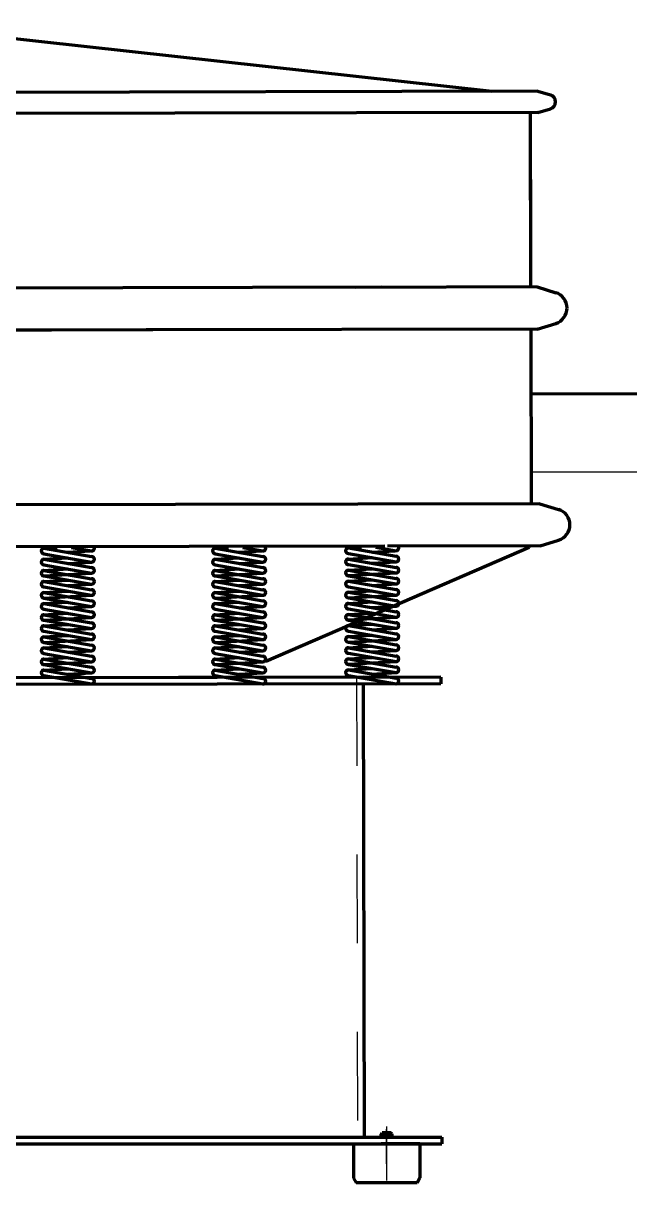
# Model space of a CAD drawing. Header units: millimetres. Extents: x 9671 to 25689, y -17516 to -2951.
# Drawn here: x 24021.75 to 24038.17, y -4271.27 to -4239.88 of the extents above; entities that cross this region are included whole.
import ezdxf

# ---------------------------------------------------------------- set-up
doc = ezdxf.new("R2010")
doc.units = ezdxf.units.MM
doc.linetypes.add('EB_DASH', pattern=[6, 3, -3])
doc.linetypes.add('EB_DASHDOT', pattern=[39, 30, -3, 3, -3])
doc.layers.add('01', color=7, linetype='Continuous')
for name, color, linetype, lineweight in [('CAXA0', 7, 'Continuous', 70), ('CAXA1', 1, 'EB_DASHDOT', 25), ('CAXA2', 6, 'EB_DASH', 25), ('CAXA3', 7, 'Continuous', 25), ('CAXA5', 4, 'Continuous', 25)]:
    doc.layers.add(name, color=color, linetype=linetype, lineweight=lineweight)

msp = doc.modelspace()

# ---------------------------------------------------------------- linework, layer by layer
at = {"layer": '01', "color": 2, "ltscale": 0.8}
msp.add_line((24035.5, -4252.018), (24039.88, -4252.018), dxfattribs=at)
at = {"layer": 'CAXA0', "color": 2, "ltscale": 0.8}
for p, q in [((24034.445, -4241.725), (24017.717, -4239.878)), ((24035.683, -4241.722), (24016.94, -4241.758)), ((24035.683, -4241.722), (24036.022, -4241.819)), ((24035.684, -4242.292), (24016.941, -4242.328)), ((24035.495, -4247.02), (24035.486, -4242.329)), ((24035.684, -4242.292), (24036.022, -4242.194)), ((24035.495, -4246.209), (24035.491, -4244.109)), ((24031.457, -4247.027), (24016.176, -4247.057)), ((24035.662, -4247.019), (24030.745, -4247.029)), ((24035.662, -4247.019), (24036.165, -4247.173)), ((24035.664, -4248.159), (24036.166, -4248.004)), ((24035.664, -4248.159), (24036.166, -4248.004)), ((24025.262, -4248.179), (24016.178, -4248.197)), ((24022.514, -4248.184), (24016.178, -4248.197)), ((24022.506, -4248.184), (24016.178, -4248.197)), ((24035.664, -4248.159), (24025.081, -4248.18)), ((24035.507, -4252.887), (24035.497, -4248.16)), ((24045.276, -4249.902), (24035.496, -4249.918)), ((24035.74, -4252.886), (24011.786, -4252.928)), ((24035.74, -4252.886), (24036.243, -4253.04)), ((24031.541, -4254.034), (24011.786, -4254.068)), ((24022.313, -4254.089), (24022.671, -4254.068)), ((24022.313, -4254.089), (24023.603, -4254.314)), ((24023.054, -4254.068), (24023.603, -4254.164)), ((24026.951, -4254.089), (24027.309, -4254.068)), ((24026.951, -4254.089), (24028.241, -4254.314)), ((24027.692, -4254.068), (24028.241, -4254.164)), ((24035.449, -4254.071), (24030.256, -4256.316)), ((24030.554, -4254.083), (24030.912, -4254.062)), ((24030.554, -4254.083), (24031.844, -4254.308)), ((24031.294, -4254.062), (24031.844, -4254.158)), ((24035.742, -4254.026), (24031.613, -4254.034)), ((24035.449, -4254.027), (24035.449, -4254.071)), ((24035.742, -4254.026), (24036.245, -4253.871)), ((24035.742, -4254.026), (24036.245, -4253.871)), ((24022.313, -4254.239), (24023.603, -4254.464)), ((24022.313, -4254.389), (24022.958, -4254.351)), ((24022.313, -4254.389), (24023.603, -4254.614)), ((24022.954, -4254.2), (24023.57, -4254.164)), ((24026.951, -4254.239), (24028.241, -4254.464)), ((24026.951, -4254.389), (24027.596, -4254.351)), ((24026.951, -4254.389), (24028.241, -4254.614)), ((24027.592, -4254.2), (24028.208, -4254.164)), ((24030.554, -4254.233), (24031.844, -4254.458)), ((24030.554, -4254.383), (24031.199, -4254.345)), ((24030.554, -4254.383), (24031.844, -4254.608)), ((24031.194, -4254.194), (24031.811, -4254.158)), ((24022.313, -4254.539), (24023.603, -4254.764)), ((24022.313, -4254.689), (24022.958, -4254.651)), ((24022.313, -4254.689), (24023.603, -4254.914)), ((24022.96, -4254.501), (24023.603, -4254.464)), ((24026.951, -4254.539), (24028.241, -4254.764)), ((24026.951, -4254.689), (24027.596, -4254.651)), ((24026.951, -4254.689), (24028.241, -4254.914)), ((24027.598, -4254.501), (24028.241, -4254.464)), ((24030.554, -4254.533), (24031.844, -4254.758)), ((24030.554, -4254.683), (24031.199, -4254.645)), ((24030.554, -4254.683), (24031.844, -4254.908)), ((24031.201, -4254.495), (24031.844, -4254.458)), ((24022.313, -4254.839), (24023.603, -4255.064)), ((24022.313, -4254.989), (24022.958, -4254.951)), ((24022.313, -4254.989), (24023.603, -4255.214)), ((24022.317, -4254.839), (24023.603, -4254.764)), ((24026.951, -4254.839), (24028.241, -4255.064)), ((24026.951, -4254.989), (24027.596, -4254.951)), ((24026.951, -4254.989), (24028.241, -4255.214)), ((24026.955, -4254.839), (24028.241, -4254.764)), ((24030.554, -4254.833), (24031.844, -4255.058)), ((24030.554, -4254.983), (24031.199, -4254.945)), ((24030.554, -4254.983), (24031.844, -4255.208)), ((24030.558, -4254.832), (24031.844, -4254.758)), ((24022.313, -4255.139), (24023.603, -4255.364)), ((24022.313, -4255.289), (24022.958, -4255.251)), ((24022.313, -4255.289), (24023.603, -4255.514)), ((24022.317, -4255.439), (24023.603, -4255.364)), ((24022.96, -4255.101), (24023.603, -4255.064)), ((24026.951, -4255.139), (24028.241, -4255.364)), ((24026.951, -4255.289), (24027.596, -4255.251)), ((24026.951, -4255.289), (24028.241, -4255.514)), ((24026.955, -4255.439), (24028.241, -4255.364)), ((24027.598, -4255.101), (24028.241, -4255.064)), ((24030.554, -4255.133), (24031.844, -4255.358)), ((24030.554, -4255.283), (24031.199, -4255.245)), ((24030.554, -4255.283), (24031.844, -4255.508)), ((24030.558, -4255.432), (24031.844, -4255.358)), ((24031.201, -4255.095), (24031.844, -4255.058)), ((24022.313, -4255.439), (24023.603, -4255.664)), ((24022.313, -4255.589), (24022.958, -4255.551)), ((24022.313, -4255.589), (24023.603, -4255.814)), ((24022.96, -4255.701), (24023.603, -4255.664)), ((24026.951, -4255.439), (24028.241, -4255.664)), ((24026.951, -4255.589), (24027.596, -4255.551)), ((24026.951, -4255.589), (24028.241, -4255.814)), ((24027.598, -4255.701), (24028.241, -4255.664)), ((24030.554, -4255.433), (24031.844, -4255.658)), ((24030.554, -4255.583), (24031.199, -4255.545)), ((24030.554, -4255.583), (24031.844, -4255.808)), ((24031.201, -4255.695), (24031.844, -4255.658)), ((24022.313, -4255.739), (24023.603, -4255.964)), ((24022.313, -4255.889), (24022.958, -4255.851)), ((24022.313, -4255.889), (24023.603, -4256.114)), ((24022.317, -4256.039), (24023.603, -4255.964)), ((24026.951, -4255.739), (24028.241, -4255.964)), ((24026.951, -4255.889), (24027.596, -4255.851)), ((24026.951, -4255.889), (24028.241, -4256.114)), ((24026.955, -4256.039), (24028.241, -4255.964)), ((24030.554, -4255.733), (24031.844, -4255.958)), ((24030.554, -4255.883), (24031.199, -4255.845)), ((24030.554, -4255.883), (24031.844, -4256.108)), ((24030.558, -4256.032), (24031.844, -4255.958)), ((24022.313, -4256.039), (24023.603, -4256.264)), ((24022.313, -4256.189), (24022.958, -4256.151)), ((24022.313, -4256.189), (24023.603, -4256.414)), ((24022.96, -4256.301), (24023.603, -4256.264)), ((24026.951, -4256.039), (24028.241, -4256.264)), ((24026.951, -4256.189), (24027.596, -4256.151)), ((24026.951, -4256.189), (24028.241, -4256.414)), ((24027.598, -4256.301), (24028.241, -4256.264)), ((24030.554, -4256.033), (24031.844, -4256.258)), ((24030.554, -4256.183), (24031.199, -4256.145)), ((24030.554, -4256.183), (24031.844, -4256.408)), ((24031.201, -4256.295), (24031.844, -4256.258)), ((24022.313, -4256.339), (24023.603, -4256.564)), ((24022.313, -4256.489), (24022.958, -4256.451)), ((24022.313, -4256.489), (24023.603, -4256.714)), ((24022.317, -4256.639), (24023.603, -4256.564)), ((24026.951, -4256.339), (24028.241, -4256.564)), ((24026.951, -4256.489), (24027.596, -4256.451)), ((24026.951, -4256.489), (24028.241, -4256.714)), ((24026.955, -4256.639), (24028.241, -4256.564)), ((24030.256, -4256.316), (24028.319, -4257.153)), ((24030.554, -4256.333), (24031.844, -4256.558)), ((24030.554, -4256.483), (24031.199, -4256.445)), ((24030.554, -4256.483), (24031.844, -4256.708)), ((24030.558, -4256.632), (24031.844, -4256.558)), ((24022.313, -4256.639), (24023.603, -4256.864)), ((24022.313, -4256.789), (24022.958, -4256.751)), ((24022.313, -4256.789), (24023.603, -4257.014)), ((24022.96, -4256.901), (24023.603, -4256.864)), ((24026.951, -4256.639), (24028.241, -4256.864)), ((24026.951, -4256.789), (24027.596, -4256.751)), ((24026.951, -4256.789), (24028.241, -4257.014)), ((24027.598, -4256.901), (24028.241, -4256.864)), ((24030.554, -4256.633), (24031.844, -4256.858)), ((24030.554, -4256.783), (24031.199, -4256.745)), ((24030.554, -4256.783), (24031.844, -4257.008)), ((24030.554, -4256.933), (24031.844, -4257.158)), ((24031.201, -4256.895), (24031.844, -4256.858)), ((24022.313, -4256.939), (24023.603, -4257.164)), ((24022.313, -4257.089), (24022.958, -4257.051)), ((24022.313, -4257.089), (24023.603, -4257.314)), ((24022.313, -4257.239), (24023.603, -4257.464)), ((24022.317, -4257.239), (24023.603, -4257.164)), ((24026.951, -4256.939), (24028.241, -4257.164)), ((24026.951, -4257.089), (24027.596, -4257.051)), ((24026.951, -4257.089), (24028.241, -4257.314)), ((24026.951, -4257.239), (24028.241, -4257.464)), ((24026.955, -4257.239), (24028.241, -4257.164)), ((24030.554, -4257.083), (24031.199, -4257.045)), ((24030.554, -4257.083), (24031.844, -4257.308)), ((24030.554, -4257.233), (24031.844, -4257.458)), ((24030.558, -4257.232), (24031.844, -4257.158)), ((24022.313, -4257.389), (24022.958, -4257.351)), ((24022.313, -4257.389), (24023.603, -4257.614)), ((24022.313, -4257.539), (24023.603, -4257.764)), ((24022.96, -4257.501), (24023.603, -4257.464)), ((24026.951, -4257.389), (24027.596, -4257.351)), ((24026.951, -4257.389), (24028.241, -4257.614)), ((24026.951, -4257.539), (24028.241, -4257.764)), ((24027.598, -4257.501), (24028.241, -4257.464)), ((24030.554, -4257.383), (24031.199, -4257.345)), ((24030.554, -4257.383), (24031.844, -4257.608)), ((24030.554, -4257.533), (24031.844, -4257.758)), ((24031.201, -4257.495), (24031.844, -4257.458)), ((24033.056, -4257.577), (24014.005, -4257.614)), ((24030.956, -4257.581), (24014.005, -4257.614)), ((24033.057, -4257.757), (24014.006, -4257.794)), ((24030.957, -4257.761), (24030.98, -4270.034)), ((24033.056, -4257.577), (24033.057, -4257.757)), ((23994.926, -4270.034), (24033.08, -4270.034)), ((24031.437, -4269.946), (24031.467, -4269.916)), ((24031.437, -4269.946), (24031.737, -4269.945)), ((24031.437, -4270.036), (24031.437, -4269.946)), ((24031.707, -4269.915), (24031.467, -4269.916)), ((24031.737, -4269.945), (24031.707, -4269.915)), ((24031.737, -4270.035), (24031.737, -4269.945)), ((24033.08, -4270.034), (24033.08, -4270.214)), ((23994.926, -4270.214), (24033.08, -4270.214)), ((23997.026, -4270.214), (24030.926, -4270.214)), ((24031.438, -4270.216), (24030.688, -4270.217)), ((24030.688, -4270.217), (24030.689, -4271.137)), ((24032.18, -4270.214), (24030.98, -4270.217)), ((24032.488, -4270.214), (24031.438, -4270.216)), ((24032.488, -4270.214), (24032.489, -4271.134)), ((24030.689, -4271.137), (24030.765, -4271.267)), ((24032.415, -4271.264), (24030.765, -4271.267)), ((24032.489, -4271.134), (24032.415, -4271.264))]:
    msp.add_line(p, q, dxfattribs=at)
at = {"layer": 'CAXA0', "color": 2, "linetype": 'EB_DASHDOT', "lineweight": 25, "ltscale": 0.8}
msp.add_line((24031.587, -4269.745), (24031.588, -4270.263), dxfattribs=at)
msp.add_line((24031.587, -4269.745), (24031.588, -4270.263), dxfattribs=at)
at = {"layer": 'CAXA0', "color": 2, "ltscale": 0.8}
for centre, radius, start, end in [((24035.968, -4242.007), 0.195, 286.1748, 74.0438), ((24036.038, -4247.589), 0.435, 0.1093, 73.0598), ((24036.038, -4247.589), 0.435, 287.1589, 0.1093), ((24036.038, -4247.589), 0.435, 287.1589, 0.1093), ((24036.116, -4253.456), 0.435, 0.1093, 73.0598), ((24036.116, -4253.456), 0.435, 287.1589, 0.1093), ((24036.116, -4253.456), 0.435, 287.1589, 0.1093), ((24022.313, -4254.164), 0.075, 90, 270), ((24022.313, -4254.014), 0.075, 255.3605, 270), ((24023.603, -4254.089), 0.075, 270, 16.1203), ((24026.951, -4254.164), 0.075, 90, 270), ((24026.951, -4254.014), 0.075, 255.3605, 270), ((24028.241, -4254.089), 0.075, 270, 16.1203), ((24030.554, -4254.158), 0.075, 90, 270), ((24030.554, -4254.008), 0.075, 255.3605, 270), ((24031.844, -4254.083), 0.075, 270, 16.1203), ((24022.313, -4254.464), 0.075, 90, 270), ((24023.603, -4254.389), 0.075, 270, 90), ((24026.951, -4254.464), 0.075, 90, 270), ((24028.241, -4254.389), 0.075, 270, 90), ((24030.554, -4254.458), 0.075, 90, 270), ((24031.844, -4254.383), 0.075, 270, 90), ((24022.313, -4254.764), 0.075, 90, 270), ((24023.603, -4254.689), 0.075, 270, 90), ((24026.951, -4254.764), 0.075, 90, 270), ((24028.241, -4254.689), 0.075, 270, 90), ((24030.554, -4254.758), 0.075, 90, 270), ((24031.844, -4254.683), 0.075, 270, 90), ((24022.313, -4255.064), 0.075, 90, 270), ((24023.603, -4254.989), 0.075, 270, 90), ((24026.951, -4255.064), 0.075, 90, 270), ((24028.241, -4254.989), 0.075, 270, 90), ((24030.554, -4255.058), 0.075, 90, 270), ((24031.844, -4254.983), 0.075, 270, 90), ((24022.313, -4255.364), 0.075, 90, 270), ((24023.603, -4255.289), 0.075, 270, 90), ((24026.951, -4255.364), 0.075, 90, 270), ((24028.241, -4255.289), 0.075, 270, 90), ((24030.554, -4255.358), 0.075, 90, 270), ((24031.844, -4255.283), 0.075, 270, 90), ((24022.313, -4255.664), 0.075, 90, 270), ((24023.603, -4255.589), 0.075, 270, 90), ((24026.951, -4255.664), 0.075, 90, 270), ((24028.241, -4255.589), 0.075, 270, 90), ((24030.554, -4255.658), 0.075, 90, 270), ((24031.844, -4255.583), 0.075, 270, 90), ((24022.313, -4255.964), 0.075, 90, 270), ((24023.603, -4255.889), 0.075, 270, 90), ((24026.951, -4255.964), 0.075, 90, 270), ((24028.241, -4255.889), 0.075, 270, 90), ((24030.554, -4255.958), 0.075, 90, 270), ((24031.844, -4255.883), 0.075, 270, 90), ((24022.313, -4256.264), 0.075, 90, 270), ((24023.603, -4256.189), 0.075, 270, 90), ((24026.951, -4256.264), 0.075, 90, 270), ((24028.241, -4256.189), 0.075, 270, 90), ((24030.554, -4256.258), 0.075, 90, 270), ((24031.844, -4256.183), 0.075, 270, 90), ((24022.313, -4256.564), 0.075, 90, 270), ((24023.603, -4256.489), 0.075, 270, 90), ((24026.951, -4256.564), 0.075, 90, 270), ((24028.241, -4256.489), 0.075, 270, 90), ((24030.554, -4256.558), 0.075, 90, 270), ((24031.844, -4256.483), 0.075, 270, 90), ((24022.313, -4256.864), 0.075, 90, 270), ((24023.603, -4256.789), 0.075, 270, 90), ((24026.951, -4256.864), 0.075, 90, 270), ((24028.241, -4256.789), 0.075, 270, 90), ((24030.554, -4256.858), 0.075, 90, 270), ((24031.844, -4256.783), 0.075, 270, 90), ((24022.313, -4257.164), 0.075, 90, 270), ((24023.603, -4257.089), 0.075, 270, 90), ((24026.951, -4257.164), 0.075, 90, 270), ((24028.241, -4257.089), 0.075, 270, 90), ((24030.554, -4257.158), 0.075, 90, 270), ((24031.844, -4257.083), 0.075, 270, 90), ((24022.313, -4257.464), 0.075, 90, 270), ((24023.603, -4257.389), 0.075, 270, 90), ((24026.951, -4257.464), 0.075, 90, 270), ((24028.241, -4257.389), 0.075, 270, 90), ((24030.554, -4257.458), 0.075, 90, 270), ((24031.844, -4257.383), 0.075, 270, 90), ((24023.603, -4257.689), 0.075, 270, 90), ((24028.241, -4257.689), 0.075, 270, 90), ((24031.844, -4257.683), 0.075, 270, 90)]:
    msp.add_arc(centre, radius, start, end, dxfattribs=at)
at = {"layer": 'CAXA1', "color": 2, "linetype": 'EB_DASHDOT', "lineweight": 25, "ltscale": 0.8}
for p, q in [((24031.589, -4270.755), (24031.587, -4269.816)), ((24031.587, -4270.125), (24031.589, -4271.205)), ((24031.587, -4270.125), (24031.589, -4271.205)), ((24031.587, -4270.125), (24031.589, -4271.205))]:
    msp.add_line(p, q, dxfattribs=at)
at = {"layer": 'CAXA2', "color": 2, "linetype": 'EB_DASH', "lineweight": 25, "ltscale": 0.8}
msp.add_line((24030.776, -4257.582), (24030.8, -4270.214), dxfattribs=at)
at = {"layer": 'CAXA3', "color": 2, "ltscale": 0.8}
for p, q in [((24031.455, -4270.036), (24031.455, -4269.946)), ((24031.719, -4270.035), (24031.719, -4269.945))]:
    msp.add_line(p, q, dxfattribs=at)
at = {"layer": 'CAXA5', "color": 2, "linetype": 'Continuous', "lineweight": 25, "ltscale": 0.8}
msp.add_line((24036.277, -4247.952), (24036.402, -4247.826), dxfattribs=at)
msp.add_line((24036.277, -4247.952), (24036.402, -4247.826), dxfattribs=at)

doc.saveas('drawing.dxf')
